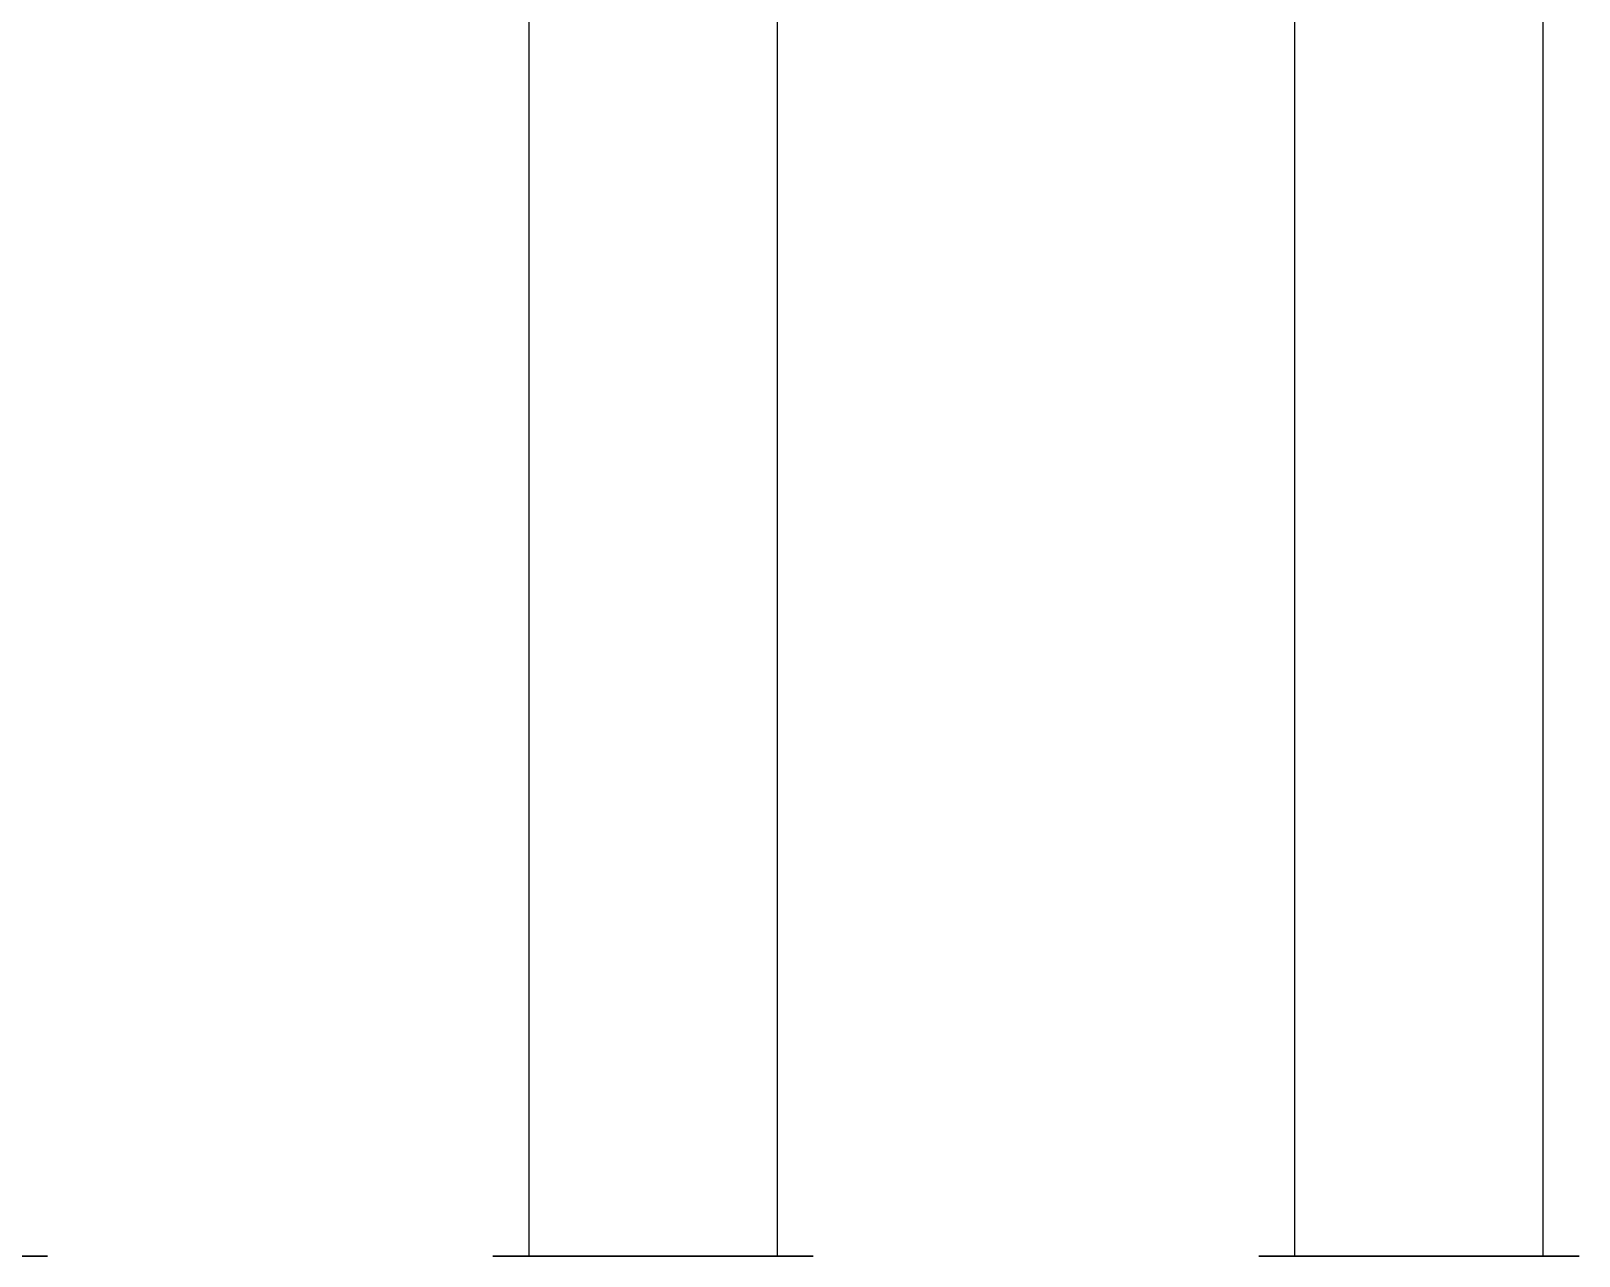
# Model space of a CAD drawing. Extents: x -4.83 to 4.83, y -5.56 to 3.84.
# Drawn here: x -1.45 to 0.167, y 0.64 to 1.92 of the extents above; entities that cross this region are included whole.
import ezdxf

# ---------------------------------------------------------------- set-up
doc = ezdxf.new("R2010")
doc.units = 0
doc.layers.get('0').update_dxf_attribs({"linetype": 'CONTINUOUS'})

# ---------------------------------------------------------------- blocks, each defined once
blk = doc.blocks.new('*U2')
for p, q in [((-1.47, 0.64, 1.32), (-1.4327, 0.64, 1.32)), ((-1.4327, 0.64, 1.57), (-1.47, 0.64, 1.57)), ((-1.4327, 0.64, 1.32), (-1.4327, 0.64, 1.57))]:
    blk.add_line(p, q)
at = {"extrusion": (7.82049e-09, 1, -1e-16)}
for p, q in [((-1.47, 0.64, 1.32), (-1.4327, 0.64, 1.32)), ((-1.4327, 0.64, 1.57), (-1.47, 0.64, 1.57)), ((-1.4327, 0.64, 1.32), (-1.4327, 0.64, 1.57))]:
    blk.add_line(p, q, dxfattribs=at)
blk = doc.blocks.new('*U4')
for p, q in [((-0.93, 2.44, 1.57), (-0.93, 0.64, 1.57)), ((-0.67, 0.64, 1.57), (-0.67, 2.44, 1.57)), ((-0.9673, 0.64, 1.32), (-0.93, 0.64, 1.32)), ((-0.93, 0.64, 1.57), (-0.9673, 0.64, 1.57)), ((-0.9673, 0.64, 1.57), (-0.9673, 0.64, 1.32)), ((-0.67, 0.64, 1.57), (-0.93, 0.64, 1.57)), ((-0.93, 0.64, 1.32), (-0.67, 0.64, 1.32)), ((-0.67, 0.64, 1.57), (-0.93, 0.64, 1.57)), ((-0.67, 0.64, 1.32), (-0.6327, 0.64, 1.32)), ((-0.6327, 0.64, 1.57), (-0.67, 0.64, 1.57)), ((-0.6327, 0.64, 1.32), (-0.6327, 0.64, 1.57))]:
    blk.add_line(p, q)
at = {"extrusion": (-1, 7.89349e-09, -1.53748e-08)}
for p, q in [((-0.93, 2.44, 1.32), (-0.93, 0.64, 1.32)), ((-0.93, 2.44, 1.57), (-0.93, 0.64, 1.57)), ((-0.93, 0.64, 1.57), (-0.93, 0.64, 1.32))]:
    blk.add_line(p, q, dxfattribs=at)
at = {"extrusion": (0, -1e-16, -1)}
for p, q in [((-0.93, 2.44, 1.32), (-0.93, 0.64, 1.32)), ((-0.67, 0.64, 1.32), (-0.67, 2.44, 1.32)), ((-0.93, 0.64, 1.32), (-0.67, 0.64, 1.32))]:
    blk.add_line(p, q, dxfattribs=at)
at = {"extrusion": (1, -7.89349e-09, 1.53748e-08)}
for p, q in [((-0.67, 0.64, 1.57), (-0.67, 2.44, 1.57)), ((-0.67, 0.64, 1.32), (-0.67, 2.44, 1.32)), ((-0.67, 0.64, 1.57), (-0.67, 0.64, 1.32))]:
    blk.add_line(p, q, dxfattribs=at)
at = {"extrusion": (7.82049e-09, 1, -1e-16)}
for p, q in [((-0.93, 0.64, 1.57), (-0.9673, 0.64, 1.57)), ((-0.9673, 0.64, 1.32), (-0.93, 0.64, 1.32)), ((-0.9673, 0.64, 1.57), (-0.9673, 0.64, 1.32)), ((-0.93, 0.64, 1.57), (-0.93, 0.64, 1.32)), ((-0.67, 0.64, 1.32), (-0.6327, 0.64, 1.32)), ((-0.67, 0.64, 1.57), (-0.67, 0.64, 1.32)), ((-0.6327, 0.64, 1.57), (-0.67, 0.64, 1.57)), ((-0.6327, 0.64, 1.32), (-0.6327, 0.64, 1.57))]:
    blk.add_line(p, q, dxfattribs=at)
blk = doc.blocks.new('*U5')
for p, q in [((-0.13, 2.44, 1.57), (-0.13, 0.64, 1.57)), ((0.13, 0.64, 1.57), (0.13, 2.44, 1.57)), ((-0.1673, 0.64, 1.32), (-0.13, 0.64, 1.32)), ((-0.13, 0.64, 1.57), (-0.1673, 0.64, 1.57)), ((-0.1673, 0.64, 1.57), (-0.1673, 0.64, 1.32)), ((0.13, 0.64, 1.57), (-0.13, 0.64, 1.57)), ((-0.13, 0.64, 1.32), (0.13, 0.64, 1.32)), ((0.13, 0.64, 1.57), (-0.13, 0.64, 1.57)), ((0.13, 0.64, 1.32), (0.1673, 0.64, 1.32)), ((0.1673, 0.64, 1.57), (0.13, 0.64, 1.57)), ((0.1673, 0.64, 1.32), (0.1673, 0.64, 1.57))]:
    blk.add_line(p, q)
at = {"extrusion": (-1, 7.89349e-09, -1.53748e-08)}
for p, q in [((-0.13, 2.44, 1.32), (-0.13, 0.64, 1.32)), ((-0.13, 2.44, 1.57), (-0.13, 0.64, 1.57)), ((-0.13, 0.64, 1.57), (-0.13, 0.64, 1.32))]:
    blk.add_line(p, q, dxfattribs=at)
at = {"extrusion": (0, -1e-16, -1)}
for p, q in [((-0.13, 2.44, 1.32), (-0.13, 0.64, 1.32)), ((0.13, 0.64, 1.32), (0.13, 2.44, 1.32)), ((-0.13, 0.64, 1.32), (0.13, 0.64, 1.32))]:
    blk.add_line(p, q, dxfattribs=at)
at = {"extrusion": (1, -7.89349e-09, 1.53748e-08)}
for p, q in [((0.13, 0.64, 1.57), (0.13, 2.44, 1.57)), ((0.13, 0.64, 1.32), (0.13, 2.44, 1.32)), ((0.13, 0.64, 1.57), (0.13, 0.64, 1.32))]:
    blk.add_line(p, q, dxfattribs=at)
at = {"extrusion": (7.82049e-09, 1, -1e-16)}
for p, q in [((-0.13, 0.64, 1.57), (-0.1673, 0.64, 1.57)), ((-0.1673, 0.64, 1.32), (-0.13, 0.64, 1.32)), ((-0.1673, 0.64, 1.57), (-0.1673, 0.64, 1.32)), ((-0.13, 0.64, 1.57), (-0.13, 0.64, 1.32)), ((0.13, 0.64, 1.32), (0.1673, 0.64, 1.32)), ((0.13, 0.64, 1.57), (0.13, 0.64, 1.32)), ((0.1673, 0.64, 1.57), (0.13, 0.64, 1.57)), ((0.1673, 0.64, 1.32), (0.1673, 0.64, 1.57))]:
    blk.add_line(p, q, dxfattribs=at)

msp = doc.modelspace()

# ---------------------------------------------------------------- block references
for name in ['*U2', '*U4', '*U5']:
    msp.add_blockref(name, (0, 0))

doc.saveas('drawing.dxf')
